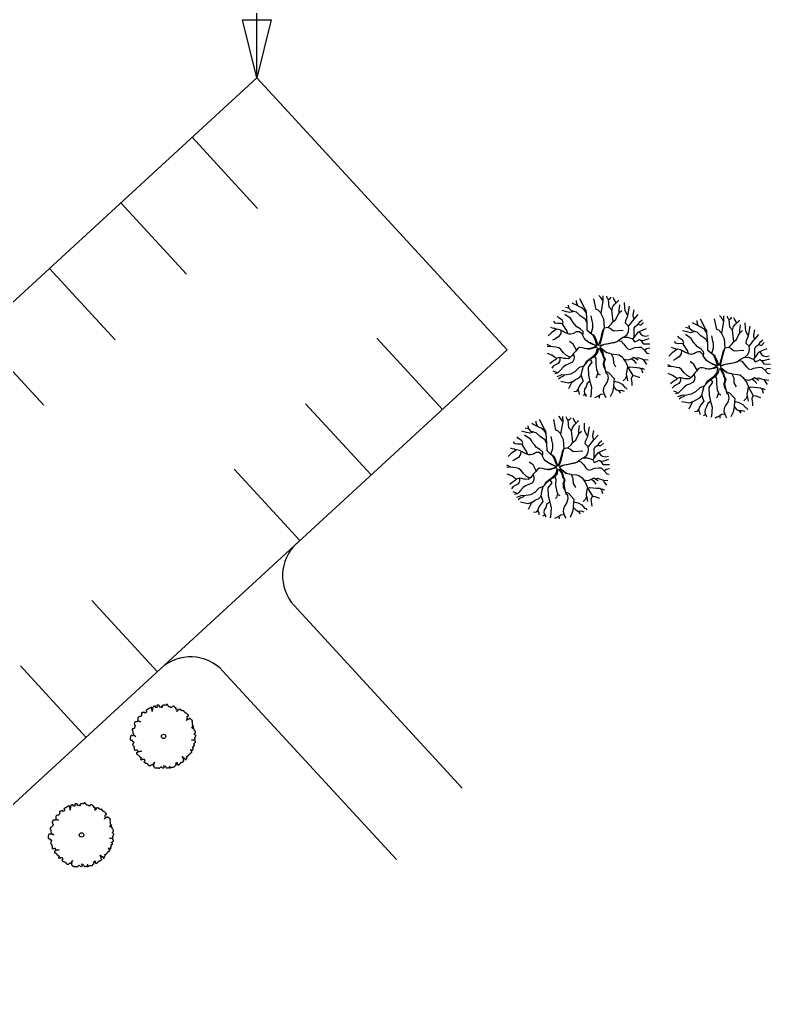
# Model space of a CAD drawing. Extents: x -76 to 67, y -47 to 42.
# Drawn here: x 33.85 to 59.84, y -40.81 to -6.88 of the extents above; entities that cross this region are included whole.
import ezdxf

# ---------------------------------------------------------------- set-up
doc = ezdxf.new("R2010")
doc.units = 0
for name, color, linetype in [('geometry', 7, 'Continuous'), ('Survey Exist Driveway', 7, 'Continuous'), ('Survey Exist Trees', 7, 'Continuous')]:
    doc.layers.add(name, color=color, linetype=linetype)

msp = doc.modelspace()

# ---------------------------------------------------------------- linework, layer by layer
at = {"layer": 'geometry'}
msp.add_line((42.064, -8.892), (42.064, 1.568), dxfattribs=at)
msp.add_lwpolyline([(42.564, -6.892), (42.064, -8.892), (41.564, -6.892)], close=True, dxfattribs=at)
at = {"layer": 'Survey Exist Driveway'}
for p, q in [((39.82, -10.955), (42.09, -13.423)), ((37.353, -13.225), (39.622, -15.693)), ((34.885, -15.495), (37.155, -17.963)), ((32.417, -17.765), (34.687, -20.232)), ((48.487, -20.377), (46.217, -17.91)), ((46.019, -22.647), (43.749, -20.179)), ((43.551, -24.917), (41.282, -22.449)), ((38.616, -29.456), (36.346, -26.989)), ((49.173, -33.492), (43.356, -27.168)), ((36.148, -31.726), (33.879, -29.258)), ((46.892, -35.965), (40.888, -29.437))]:
    msp.add_line(p, q, dxfattribs=at)
msp.add_lwpolyline([(50.73, -18.314), (42.064, -8.892), (17.611, -31.383), (26.278, -40.805)], close=True, dxfattribs=at)
for centre, start, end in [((44.477, -26.136), 132.6078, 222.6078), ((39.766, -30.469), 42.6078, 132.6078)]:
    msp.add_arc(centre, 1.524, start, end, dxfattribs=at)
at = {"layer": 'Survey Exist Trees'}
for p, q in [((38.355, -30.721), (38.24, -30.788)), ((38.834, -31.7), (38.834, -31.7)), ((35.514, -34.131), (35.399, -34.198)), ((35.994, -35.111), (35.994, -35.111))]:
    msp.add_line(p, q, dxfattribs=at)
for points in [[(53.169, -16.79), (53.124, -16.661), (53.124, -16.604)], [(53.502, -17.64), (53.498, -17.384), (53.469, -17.031), (53.462, -16.953), (53.418, -16.887), (53.24, -16.553)], [(53.967, -17.039), (53.874, -16.938), (53.81, -16.913), (53.732, -16.551)], [(54.035, -16.61), (53.972, -16.502), (53.904, -16.431)], [(54.036, -16.443), (54.042, -16.621), (53.972, -17.056), (54.06, -17.236), (54.087, -17.554), (54.227, -17.525), (54.333, -17.427), (54.396, -17.336), (54.353, -16.943), (54.255, -16.838), (54.233, -16.571), (54.186, -16.525), (54.178, -16.455)], [(54.233, -16.571), (54.294, -16.542), (54.334, -16.488)], [(54.353, -16.944), (54.392, -16.81), (54.454, -16.73), (54.58, -16.611), (54.595, -16.578)], [(54.504, -16.683), (54.426, -16.554), (54.401, -16.507)], [(53.045, -16.986), (52.901, -17.025), (52.787, -16.996), (52.627, -16.955)], [(53.498, -17.384), (53.429, -17.253), (53.259, -17.133), (53.129, -17.008), (52.952, -16.962), (52.867, -16.877), (52.742, -16.85)], [(52.867, -16.877), (52.86, -16.814), (52.841, -16.772)], [(53.469, -17.031), (53.396, -16.928), (53.294, -16.854), (53.237, -16.826), (53.129, -16.769), (53.004, -16.706), (52.973, -16.685)], [(54.396, -17.335), (54.493, -17.265), (54.562, -17.111), (54.602, -17.037), (54.698, -16.952)], [(54.602, -17.037), (54.602, -16.941), (54.625, -16.759)], [(54.763, -17.879), (54.884, -17.782), (54.93, -17.678), (54.941, -17.593), (54.93, -17.493), (54.823, -17.393), (54.832, -17.294), (54.911, -17.134), (54.968, -16.802)], [(54.911, -17.134), (54.891, -17.112), (54.852, -17.038), (54.812, -16.958), (54.801, -16.844), (54.795, -16.68)], [(55.12, -17.253), (55.09, -17.146), (55.09, -17.106), (55.121, -16.928)], [(52.83, -17.755), (52.791, -17.645), (52.735, -17.559), (52.644, -17.411), (52.667, -17.36), (52.627, -17.286), (52.514, -17.212), (52.463, -17.146)], [(53.453, -17.983), (53.453, -17.983), (53.394, -17.907), (53.343, -17.821), (53.36, -17.748), (53.354, -17.685), (53.252, -17.588), (53.139, -17.514), (53.076, -17.44), (53.014, -17.372), (52.957, -17.281), (52.918, -17.224), (52.804, -17.15), (52.725, -17.093)], [(53.635, -17.748), (53.696, -17.554), (53.696, -17.401), (53.674, -17.315), (53.64, -17.133)], [(54.93, -17.493), (55.004, -17.408), (55.073, -17.311), (55.124, -17.248), (55.269, -17.089)], [(55.128, -17.891), (55.129, -17.569), (55.156, -17.504), (55.266, -17.431), (55.321, -17.342), (55.398, -17.272)], [(57.345, -17.486), (57.3, -17.357), (57.3, -17.3)], [(57.678, -18.336), (57.674, -18.081), (57.645, -17.727), (57.638, -17.65), (57.594, -17.583), (57.416, -17.25)], [(58.143, -17.735), (58.05, -17.634), (57.986, -17.609), (57.908, -17.247)], [(58.211, -17.307), (58.148, -17.198), (58.08, -17.128)], [(58.212, -17.139), (58.218, -17.317), (58.148, -17.752), (58.236, -17.933), (58.263, -18.25), (58.403, -18.221), (58.509, -18.123), (58.572, -18.033), (58.529, -17.639), (58.431, -17.534), (58.409, -17.267), (58.362, -17.221), (58.354, -17.151)], [(58.409, -17.267), (58.47, -17.238), (58.51, -17.184)], [(58.529, -17.64), (58.568, -17.506), (58.63, -17.426), (58.756, -17.307), (58.771, -17.274)], [(58.68, -17.379), (58.602, -17.25), (58.577, -17.203)], [(53.348, -17.8), (53.297, -17.747), (53.229, -17.691), (53.172, -17.69), (53.121, -17.696), (53.076, -17.719), (53.036, -17.747), (52.928, -17.776), (52.871, -17.77), (52.78, -17.736), (52.706, -17.701), (52.644, -17.667), (52.547, -17.622), (52.445, -17.599), (52.393, -17.633), (52.336, -17.673), (52.262, -17.724), (52.15, -17.832)], [(52.421, -17.615), (52.371, -17.582), (52.297, -17.565), (52.241, -17.539)], [(52.645, -17.412), (52.582, -17.4), (52.474, -17.405), (52.394, -17.388), (52.345, -17.326)], [(53.538, -18.046), (53.597, -18.066), (53.677, -18.104), (53.751, -18.137), (53.816, -18.164), (53.832, -18.163), (53.837, -18.146), (53.813, -18.078), (53.769, -17.959), (53.727, -17.862), (53.701, -17.815), (53.625, -17.748), (53.502, -17.64)], [(53.604, -17.729), (53.676, -17.774), (53.728, -17.806), (53.77, -17.892), (53.807, -17.976), (53.843, -18.08), (53.865, -18.142), (53.875, -18.156), (53.892, -18.152), (53.908, -18.111), (53.933, -18.041), (53.966, -17.951), (53.994, -17.839), (54.019, -17.733), (54.041, -17.656), (54.072, -17.602)], [(54.087, -17.554), (54.041, -17.703), (54.012, -17.828), (53.977, -17.968), (53.933, -18.11), (53.926, -18.132), (53.935, -18.157), (53.955, -18.159), (54.053, -18.126), (54.161, -18.104), (54.288, -18.084), (54.37, -18.066), (54.441, -18.058)], [(54.214, -17.527), (54.308, -17.572), (54.408, -17.659), (54.745, -17.633)], [(54.48, -18.045), (54.531, -18.027), (54.651, -17.931), (54.747, -17.88), (54.89, -17.874), (55.043, -17.925), (55.088, -17.931), (55.14, -17.88), (55.203, -17.789), (55.265, -17.704), (55.334, -17.67), (55.43, -17.624), (55.549, -17.576)], [(55.266, -17.43), (55.317, -17.453), (55.357, -17.465), (55.452, -17.364)], [(57.674, -18.081), (57.605, -17.949), (57.435, -17.829), (57.305, -17.704), (57.128, -17.658), (57.043, -17.573), (56.918, -17.546)], [(57.043, -17.573), (57.036, -17.51), (57.017, -17.468)], [(57.645, -17.727), (57.572, -17.625), (57.47, -17.551), (57.413, -17.522), (57.305, -17.465), (57.18, -17.402), (57.149, -17.381)], [(58.778, -17.734), (58.778, -17.637), (58.801, -17.455)], [(58.939, -18.575), (59.06, -18.478), (59.106, -18.375), (59.117, -18.289), (59.106, -18.189), (58.999, -18.09), (59.008, -17.991), (59.087, -17.83), (59.144, -17.499)], [(59.087, -17.83), (59.067, -17.808), (59.028, -17.734), (58.988, -17.654), (58.977, -17.54), (58.971, -17.376)], [(59.296, -17.95), (59.266, -17.842), (59.266, -17.802), (59.297, -17.625)], [(52.588, -17.641), (52.581, -17.753), (52.507, -17.866), (52.376, -17.946), (52.302, -17.985)], [(55.07, -17.929), (55.134, -18.033), (55.23, -18.005), (55.31, -17.954), (55.367, -17.994), (55.435, -18.102), (55.663, -18.109)], [(55.297, -17.688), (55.356, -17.778), (55.424, -17.823), (55.521, -17.846), (55.623, -17.822)], [(55.354, -17.985), (55.395, -17.988), (55.475, -17.977), (55.643, -17.926)], [(57.006, -18.451), (56.967, -18.341), (56.911, -18.256), (56.82, -18.108), (56.843, -18.056), (56.803, -17.982), (56.69, -17.908), (56.639, -17.842)], [(57.221, -17.682), (57.077, -17.721), (56.963, -17.692), (56.803, -17.652)], [(57.629, -18.679), (57.629, -18.679), (57.57, -18.603), (57.519, -18.518), (57.536, -18.444), (57.53, -18.381), (57.428, -18.284), (57.315, -18.21), (57.252, -18.136), (57.19, -18.068), (57.133, -17.977), (57.094, -17.92), (56.98, -17.846), (56.901, -17.789)], [(57.811, -18.445), (57.872, -18.251), (57.872, -18.097), (57.85, -18.012), (57.816, -17.83)], [(58.572, -18.031), (58.669, -17.961), (58.738, -17.808), (58.778, -17.734), (58.874, -17.648)], [(59.106, -18.189), (59.18, -18.104), (59.249, -18.007), (59.3, -17.945), (59.445, -17.786)], [(59.304, -18.587), (59.305, -18.265), (59.332, -18.201), (59.441, -18.127), (59.497, -18.038), (59.574, -17.968)], [(52.916, -18.579), (52.869, -18.555), (52.778, -18.509), (52.682, -18.418), (52.591, -18.299), (52.517, -18.242), (52.415, -18.225), (52.312, -18.208), (52.11, -18.198)], [(52.251, -18.205), (52.112, -18.133)], [(53.24, -18.238), (53.228, -18.237), (53.165, -18.282), (53.103, -18.356), (53.057, -18.407), (53.023, -18.447), (52.977, -18.51), (52.937, -18.561), (52.897, -18.595), (52.852, -18.623), (52.749, -18.617), (52.698, -18.617), (52.619, -18.595), (52.562, -18.583), (52.511, -18.589), (52.454, -18.606), (52.408, -18.651), (52.357, -18.68), (52.288, -18.725), (52.21, -18.795)], [(53.129, -18.325), (53.015, -18.122), (52.884, -18.021)], [(53.418, -18.819), (53.48, -18.704), (53.553, -18.645), (53.632, -18.588), (53.717, -18.528), (53.796, -18.443), (53.825, -18.389), (53.85, -18.253), (53.842, -18.232), (53.822, -18.227), (53.702, -18.261), (53.578, -18.288), (53.526, -18.293), (53.42, -18.264), (53.329, -18.246), (53.24, -18.238)], [(54.122, -19), (54.076, -18.898), (54.066, -18.805), (54.064, -18.773), (54.083, -18.719), (54.101, -18.632), (54.051, -18.547), (54.026, -18.441), (53.986, -18.37), (53.932, -18.294), (53.912, -18.282), (53.892, -18.286), (53.878, -18.31), (53.855, -18.4), (53.848, -18.427), (53.768, -18.517), (53.725, -18.564), (53.6, -18.643), (53.473, -18.756), (53.368, -18.875)], [(53.405, -18.261), (53.506, -18.271), (53.597, -18.262), (53.697, -18.237), (53.789, -18.199), (53.798, -18.182), (53.786, -18.17), (53.639, -18.104), (53.558, -18.061), (53.453, -17.983)], [(54.48, -18.045), (54.405, -18.071), (54.305, -18.096), (54.195, -18.114), (54.086, -18.13), (54.012, -18.165), (53.943, -18.198), (53.935, -18.209), (53.953, -18.234), (54.012, -18.281), (54.123, -18.369), (54.173, -18.404), (54.27, -18.436)], [(54.331, -18.448), (54.154, -18.413), (54.074, -18.353), (53.943, -18.272), (53.992, -18.347), (54.035, -18.413), (54.049, -18.475), (54.079, -18.567), (54.12, -18.636), (54.08, -18.793), (54.132, -19.048)], [(54.58, -17.988), (54.673, -18.016), (54.77, -18.124), (54.832, -18.21), (54.906, -18.278), (54.985, -18.301), (55.088, -18.255), (55.15, -18.238), (55.298, -18.221), (55.372, -18.227), (55.469, -18.318), (55.565, -18.426), (55.649, -18.446)], [(55.481, -18.332), (55.548, -18.267), (55.665, -18.251)], [(57.524, -18.496), (57.473, -18.444), (57.405, -18.387), (57.348, -18.387), (57.297, -18.392), (57.252, -18.415), (57.212, -18.444), (57.104, -18.472), (57.047, -18.466), (56.956, -18.432), (56.882, -18.398), (56.82, -18.364), (56.723, -18.318), (56.621, -18.295), (56.569, -18.329), (56.512, -18.369), (56.438, -18.42), (56.326, -18.529)], [(56.597, -18.311), (56.547, -18.278), (56.473, -18.261), (56.417, -18.235)], [(56.821, -18.109), (56.758, -18.096), (56.65, -18.102), (56.57, -18.085), (56.521, -18.023)], [(57.78, -18.425), (57.851, -18.47), (57.904, -18.503), (57.946, -18.589), (57.983, -18.672), (58.019, -18.776), (58.041, -18.838), (58.051, -18.853), (58.068, -18.848), (58.084, -18.807), (58.109, -18.738), (58.142, -18.647), (58.17, -18.536), (58.195, -18.43), (58.216, -18.352), (58.248, -18.298)], [(58.263, -18.25), (58.217, -18.399), (58.188, -18.524), (58.153, -18.664), (58.109, -18.807), (58.102, -18.828), (58.111, -18.853), (58.131, -18.856), (58.229, -18.822), (58.337, -18.8), (58.464, -18.781), (58.546, -18.762), (58.617, -18.755)], [(58.39, -18.224), (58.484, -18.268), (58.584, -18.355), (58.921, -18.329)], [(58.656, -18.741), (58.707, -18.724), (58.827, -18.627), (58.923, -18.576), (59.066, -18.57), (59.219, -18.622), (59.264, -18.627), (59.316, -18.576), (59.379, -18.485), (59.441, -18.4), (59.51, -18.366), (59.606, -18.32), (59.725, -18.272)], [(59.442, -18.127), (59.493, -18.15), (59.533, -18.161), (59.628, -18.06)], [(52.442, -18.617), (52.368, -18.566), (52.278, -18.503), (52.125, -18.44)], [(52.549, -18.585), (52.55, -18.657), (52.539, -18.714), (52.493, -18.788), (52.396, -18.839), (52.322, -18.885), (52.27, -18.945)], [(53.017, -18.454), (53.045, -18.561), (53.039, -18.652), (52.994, -18.737), (52.868, -18.805), (52.76, -18.845), (52.675, -18.908), (52.583, -19.004), (52.521, -19.078), (52.475, -19.124), (52.375, -19.143)], [(53.6, -18.643), (53.661, -18.742), (53.528, -18.92), (53.543, -19.187), (53.595, -19.413), (53.646, -19.602), (53.625, -19.919), (53.598, -19.958)], [(53.768, -18.517), (53.801, -18.624), (53.795, -18.789), (53.806, -18.903), (53.823, -19), (53.863, -19.108), (53.823, -19.244), (53.794, -19.29)], [(54.331, -18.448), (54.521, -18.471), (54.606, -18.49), (54.718, -18.574), (54.758, -18.633), (54.832, -18.741), (54.917, -18.935), (55.073, -19.202), (55.017, -19.308), (55.044, -19.469), (55.049, -19.555)], [(54.331, -18.448), (54.395, -18.589), (54.404, -18.764), (54.483, -18.899)], [(54.758, -18.633), (54.922, -18.665), (55.019, -18.631), (55.115, -18.574), (55.269, -18.665)], [(55.038, -18.619), (55.104, -18.676), (55.194, -18.79)], [(55.181, -18.613), (55.252, -18.585), (55.354, -18.62), (55.451, -18.648), (55.606, -18.664)], [(55.438, -18.644), (55.479, -18.716), (55.556, -18.822)], [(56.764, -18.337), (56.757, -18.449), (56.683, -18.563), (56.552, -18.642), (56.478, -18.681)], [(57.714, -18.742), (57.773, -18.762), (57.853, -18.8), (57.927, -18.833), (57.992, -18.86), (58.008, -18.86), (58.013, -18.842), (57.989, -18.774), (57.944, -18.655), (57.903, -18.558), (57.877, -18.511), (57.801, -18.444), (57.678, -18.336)], [(59.246, -18.625), (59.31, -18.73), (59.406, -18.701), (59.486, -18.65), (59.543, -18.69), (59.611, -18.798), (59.839, -18.806)], [(59.473, -18.384), (59.532, -18.474), (59.6, -18.519), (59.697, -18.542), (59.799, -18.518)], [(59.53, -18.681), (59.571, -18.684), (59.651, -18.673), (59.819, -18.622)], [(52.858, -19.657), (52.973, -19.419), (53.092, -19.346), (53.221, -19.28), (53.295, -19.199), (53.322, -19.046), (53.368, -18.875), (53.222, -18.93), (53.076, -19.074), (52.926, -19.158), (52.708, -19.196), (52.626, -19.186), (52.446, -19.248)], [(54.899, -18.894), (54.87, -19.046), (54.852, -19.16), (54.875, -19.262), (54.897, -19.393)], [(54.917, -18.935), (54.978, -18.904), (55.097, -18.915), (55.217, -18.927), (55.325, -18.933), (55.382, -18.989), (55.416, -19.117)], [(55.353, -18.961), (55.399, -18.955), (55.473, -18.99), (55.479, -19.001)], [(57.092, -19.275), (57.045, -19.251), (56.954, -19.206), (56.858, -19.115), (56.767, -18.995), (56.693, -18.938), (56.591, -18.921), (56.488, -18.904), (56.286, -18.894)], [(56.427, -18.901), (56.288, -18.829)], [(57.416, -18.934), (57.404, -18.933), (57.341, -18.978), (57.279, -19.052), (57.233, -19.104), (57.199, -19.143), (57.153, -19.206), (57.113, -19.257), (57.073, -19.291), (57.028, -19.32), (56.925, -19.314), (56.874, -19.314), (56.795, -19.291), (56.738, -19.279), (56.687, -19.285), (56.63, -19.302), (56.584, -19.348), (56.533, -19.376), (56.464, -19.421), (56.386, -19.491)], [(57.305, -19.022), (57.191, -18.818), (57.06, -18.718)], [(57.594, -19.515), (57.656, -19.4), (57.729, -19.342), (57.808, -19.284), (57.893, -19.225), (57.972, -19.139), (58.001, -19.085), (58.026, -18.949), (58.018, -18.928), (57.998, -18.924), (57.878, -18.957), (57.754, -18.984), (57.702, -18.989), (57.596, -18.96), (57.505, -18.942), (57.416, -18.934)], [(58.298, -19.696), (58.252, -19.594), (58.242, -19.501), (58.24, -19.469), (58.259, -19.415), (58.277, -19.328), (58.227, -19.243), (58.202, -19.137), (58.162, -19.067), (58.108, -18.99), (58.088, -18.978), (58.068, -18.983), (58.054, -19.006), (58.031, -19.096), (58.024, -19.124), (57.944, -19.213), (57.901, -19.26), (57.776, -19.34), (57.649, -19.453), (57.544, -19.571)], [(57.581, -18.957), (57.682, -18.968), (57.773, -18.958), (57.873, -18.933), (57.965, -18.895), (57.974, -18.879), (57.962, -18.866), (57.815, -18.8), (57.734, -18.757), (57.629, -18.679)], [(58.656, -18.741), (58.581, -18.767), (58.481, -18.792), (58.371, -18.81), (58.262, -18.826), (58.188, -18.862), (58.119, -18.894), (58.111, -18.905), (58.129, -18.93), (58.188, -18.977), (58.299, -19.065), (58.349, -19.1), (58.446, -19.132)], [(58.507, -19.144), (58.33, -19.109), (58.25, -19.049), (58.119, -18.968), (58.168, -19.043), (58.211, -19.109), (58.225, -19.171), (58.255, -19.263), (58.296, -19.332), (58.256, -19.489), (58.308, -19.744)], [(58.756, -18.684), (58.849, -18.712), (58.946, -18.82), (59.008, -18.906), (59.082, -18.974), (59.161, -18.997), (59.264, -18.952), (59.326, -18.935), (59.474, -18.918), (59.548, -18.923), (59.645, -19.014), (59.741, -19.123), (59.825, -19.143)], [(59.657, -19.029), (59.724, -18.963), (59.841, -18.947)], [(52.455, -19.127), (52.411, -19.089), (52.323, -19.052)], [(52.707, -19.196), (52.657, -19.243), (52.571, -19.272), (52.505, -19.325)], [(53.295, -19.199), (53.339, -19.341), (53.356, -19.392), (53.253, -19.523), (53.196, -19.631), (53.179, -19.699), (53.213, -19.778), (53.219, -19.856)], [(53.856, -19.13), (53.88, -19.142), (53.948, -19.176)], [(54.132, -19.048), (54.147, -19.108), (54.204, -19.159), (54.226, -19.296), (54.186, -19.427), (54.106, -19.552), (54.066, -19.637), (54.055, -19.751), (54.111, -19.904), (54.148, -19.967)], [(54.134, -19.058), (54.25, -19.109), (54.431, -19.307), (54.42, -19.398), (54.407, -19.59), (54.401, -19.654), (54.371, -19.775), (54.298, -19.938)], [(54.864, -19.214), (54.829, -19.302), (54.749, -19.387)], [(55.072, -19.203), (55.159, -19.217), (55.284, -19.257), (55.318, -19.265)], [(56.618, -19.314), (56.544, -19.262), (56.454, -19.2), (56.301, -19.136)], [(56.725, -19.281), (56.726, -19.353), (56.715, -19.41), (56.669, -19.484), (56.572, -19.535), (56.498, -19.581), (56.446, -19.641)], [(57.193, -19.151), (57.221, -19.257), (57.215, -19.348), (57.17, -19.433), (57.044, -19.502), (56.936, -19.541), (56.851, -19.604), (56.759, -19.701), (56.697, -19.774), (56.651, -19.82), (56.551, -19.839)], [(57.944, -19.213), (57.977, -19.32), (57.971, -19.485), (57.982, -19.599), (57.999, -19.696), (58.039, -19.804), (57.999, -19.94), (57.97, -19.986)], [(58.507, -19.144), (58.697, -19.167), (58.782, -19.186), (58.894, -19.27), (58.934, -19.329), (59.008, -19.437), (59.093, -19.632), (59.249, -19.899), (59.193, -20.004), (59.22, -20.165), (59.225, -20.251)], [(58.507, -19.144), (58.571, -19.285), (58.58, -19.46), (58.659, -19.595)], [(58.934, -19.329), (59.098, -19.361), (59.195, -19.327), (59.291, -19.27), (59.445, -19.361)], [(59.214, -19.316), (59.28, -19.373), (59.37, -19.486)], [(59.357, -19.309), (59.428, -19.282), (59.53, -19.316), (59.627, -19.344), (59.782, -19.36)], [(52.973, -19.419), (52.838, -19.465), (52.736, -19.442), (52.582, -19.415)], [(53.595, -19.413), (53.498, -19.472), (53.458, -19.591), (53.401, -19.682), (53.395, -19.767), (53.406, -19.818), (53.446, -19.887), (53.453, -19.932)], [(54.407, -19.585), (54.493, -19.683), (54.572, -19.723), (54.686, -19.717), (54.78, -19.747)], [(54.42, -19.398), (54.577, -19.437), (54.705, -19.509), (54.8, -19.615), (54.846, -19.626), (54.876, -19.678)], [(57.034, -20.354), (57.149, -20.115), (57.268, -20.043), (57.397, -19.977), (57.471, -19.895), (57.498, -19.742), (57.544, -19.571), (57.398, -19.626), (57.252, -19.77), (57.102, -19.855), (56.884, -19.893), (56.802, -19.883), (56.622, -19.945)], [(57.776, -19.34), (57.837, -19.439), (57.704, -19.616), (57.719, -19.884), (57.771, -20.109), (57.822, -20.299), (57.801, -20.615), (57.774, -20.654)], [(59.075, -19.591), (59.046, -19.742), (59.028, -19.856), (59.051, -19.958), (59.073, -20.089)], [(59.093, -19.632), (59.154, -19.6), (59.273, -19.612), (59.393, -19.623), (59.501, -19.629), (59.558, -19.686), (59.592, -19.813)], [(59.529, -19.657), (59.575, -19.652), (59.649, -19.686), (59.655, -19.698)], [(59.614, -19.341), (59.655, -19.413), (59.732, -19.519)], [(53.184, -19.677), (53.122, -19.756), (53.033, -19.767)], [(53.419, -19.84), (53.378, -19.881), (53.344, -19.901)], [(54.091, -19.85), (53.975, -19.859), (53.906, -19.91), (53.815, -19.95), (53.754, -19.981)], [(53.914, -19.904), (53.918, -19.986)], [(54.577, -19.723), (54.647, -19.816)], [(56.631, -19.824), (56.587, -19.786), (56.499, -19.748)], [(56.883, -19.892), (56.833, -19.94), (56.747, -19.968), (56.681, -20.022)], [(57.471, -19.895), (57.515, -20.037), (57.532, -20.088), (57.429, -20.219), (57.372, -20.327), (57.355, -20.395), (57.389, -20.475), (57.395, -20.552)], [(58.032, -19.826), (58.056, -19.838), (58.124, -19.872)], [(58.308, -19.744), (58.323, -19.804), (58.38, -19.855), (58.402, -19.992), (58.362, -20.123), (58.282, -20.248), (58.242, -20.333), (58.231, -20.447), (58.287, -20.601), (58.324, -20.664)], [(58.31, -19.754), (58.426, -19.805), (58.607, -20.004), (58.596, -20.095), (58.583, -20.286), (58.577, -20.35), (58.547, -20.471), (58.474, -20.635)], [(59.04, -19.91), (59.005, -19.998), (58.925, -20.083)], [(59.248, -19.899), (59.335, -19.913), (59.46, -19.953), (59.494, -19.961)], [(57.149, -20.115), (57.014, -20.162), (56.912, -20.139), (56.758, -20.111)], [(57.771, -20.109), (57.674, -20.168), (57.634, -20.287), (57.577, -20.378), (57.571, -20.464), (57.582, -20.515), (57.622, -20.583), (57.629, -20.629)], [(58.583, -20.281), (58.669, -20.379), (58.748, -20.419), (58.862, -20.413), (58.956, -20.443)], [(58.596, -20.095), (58.753, -20.133), (58.881, -20.205), (58.976, -20.311), (59.022, -20.323), (59.052, -20.375)], [(52.643, -20.788), (52.58, -20.68), (52.512, -20.609)], [(52.644, -20.62), (52.65, -20.799), (52.58, -21.233), (52.668, -21.414), (52.695, -21.732), (52.835, -21.702), (52.941, -21.605), (53.004, -21.514), (52.961, -21.121), (52.863, -21.016), (52.841, -20.748), (52.794, -20.703), (52.786, -20.633)], [(52.841, -20.748), (52.902, -20.719), (52.942, -20.666)], [(53.112, -20.861), (53.034, -20.731), (53.009, -20.685)], [(57.36, -20.374), (57.298, -20.452), (57.209, -20.464)], [(57.595, -20.536), (57.554, -20.577), (57.52, -20.597)], [(58.267, -20.546), (58.151, -20.555), (58.082, -20.606), (57.991, -20.646), (57.93, -20.678)], [(58.09, -20.601), (58.094, -20.683)], [(58.753, -20.419), (58.823, -20.512)], [(52.106, -21.562), (52.037, -21.43), (51.867, -21.311), (51.737, -21.185), (51.56, -21.14), (51.475, -21.054), (51.35, -21.028)], [(51.475, -21.054), (51.468, -20.991), (51.449, -20.95)], [(52.077, -21.209), (52.004, -21.106), (51.902, -21.032), (51.845, -21.003), (51.737, -20.946), (51.612, -20.884), (51.581, -20.862)], [(51.777, -20.968), (51.732, -20.838), (51.732, -20.781)], [(52.11, -21.817), (52.106, -21.562), (52.077, -21.209), (52.07, -21.131), (52.026, -21.065), (51.848, -20.731)], [(52.575, -21.216), (52.482, -21.115), (52.418, -21.091), (52.34, -20.728)], [(52.961, -21.122), (53, -20.987), (53.062, -20.908), (53.188, -20.788), (53.203, -20.755)], [(53.21, -21.215), (53.21, -21.118), (53.233, -20.936)], [(53.371, -22.057), (53.492, -21.959), (53.538, -21.856), (53.549, -21.77), (53.538, -21.671), (53.431, -21.571), (53.44, -21.472), (53.519, -21.311), (53.576, -20.98)], [(53.519, -21.311), (53.499, -21.289), (53.46, -21.215), (53.42, -21.136), (53.409, -21.022), (53.403, -20.858)], [(51.438, -21.932), (51.399, -21.822), (51.343, -21.737), (51.252, -21.589), (51.275, -21.538), (51.235, -21.464), (51.122, -21.39), (51.071, -21.324)], [(51.653, -21.164), (51.509, -21.202), (51.395, -21.174), (51.235, -21.133)], [(52.061, -22.161), (52.061, -22.161), (52.002, -22.085), (51.951, -21.999), (51.968, -21.925), (51.962, -21.863), (51.86, -21.766), (51.747, -21.692), (51.684, -21.618), (51.622, -21.549), (51.565, -21.458), (51.526, -21.401), (51.412, -21.327), (51.333, -21.27)], [(52.243, -21.926), (52.304, -21.732), (52.304, -21.578), (52.282, -21.493), (52.248, -21.311)], [(53.004, -21.512), (53.101, -21.443), (53.17, -21.289), (53.21, -21.215), (53.306, -21.13)], [(53.538, -21.67), (53.612, -21.585), (53.681, -21.489), (53.732, -21.426), (53.877, -21.267)], [(53.728, -21.431), (53.698, -21.324), (53.698, -21.284), (53.729, -21.106)], [(51.253, -21.59), (51.19, -21.578), (51.082, -21.583), (51.002, -21.566), (50.953, -21.504)], [(52.822, -21.705), (52.916, -21.749), (53.016, -21.837), (53.353, -21.81)], [(53.736, -22.069), (53.737, -21.747), (53.764, -21.682), (53.874, -21.609), (53.929, -21.52), (54.006, -21.449)], [(53.874, -21.608), (53.925, -21.631), (53.965, -21.642), (54.06, -21.541)], [(51.956, -21.978), (51.905, -21.925), (51.837, -21.868), (51.78, -21.868), (51.729, -21.874), (51.684, -21.897), (51.644, -21.925), (51.536, -21.953), (51.479, -21.948), (51.388, -21.913), (51.314, -21.879), (51.252, -21.845), (51.155, -21.799), (51.053, -21.777), (51.001, -21.811), (50.944, -21.85), (50.87, -21.902), (50.758, -22.01)], [(51.029, -21.792), (50.979, -21.759), (50.905, -21.742), (50.849, -21.717)], [(51.196, -21.819), (51.189, -21.93), (51.115, -22.044), (50.984, -22.124), (50.91, -22.162)], [(52.146, -22.224), (52.205, -22.244), (52.285, -22.282), (52.359, -22.314), (52.424, -22.342), (52.44, -22.341), (52.445, -22.324), (52.421, -22.256), (52.377, -22.136), (52.335, -22.039), (52.309, -21.993), (52.233, -21.926), (52.11, -21.817)], [(52.212, -21.907), (52.284, -21.952), (52.336, -21.984), (52.378, -22.07), (52.415, -22.153), (52.451, -22.257), (52.473, -22.32), (52.483, -22.334), (52.5, -22.329), (52.516, -22.288), (52.541, -22.219), (52.574, -22.128), (52.602, -22.017), (52.627, -21.911), (52.649, -21.833), (52.68, -21.78)], [(52.695, -21.732), (52.649, -21.881), (52.62, -22.005), (52.585, -22.145), (52.541, -22.288), (52.534, -22.31), (52.543, -22.335), (52.563, -22.337), (52.661, -22.303), (52.769, -22.281), (52.896, -22.262), (52.978, -22.244), (53.049, -22.236)], [(53.088, -22.223), (53.139, -22.205), (53.259, -22.108), (53.355, -22.057), (53.498, -22.052), (53.651, -22.103), (53.696, -22.109), (53.748, -22.058), (53.811, -21.967), (53.873, -21.881), (53.942, -21.847), (54.038, -21.802), (54.157, -21.754)], [(53.905, -21.865), (53.964, -21.955), (54.032, -22.001), (54.129, -22.024), (54.231, -22)], [(51.524, -22.757), (51.477, -22.733), (51.386, -22.687), (51.29, -22.596), (51.199, -22.476), (51.125, -22.419), (51.023, -22.402), (50.92, -22.385), (50.718, -22.375)], [(50.859, -22.382), (50.72, -22.31)], [(51.737, -22.503), (51.623, -22.299), (51.492, -22.199)], [(52.013, -22.439), (52.114, -22.449), (52.205, -22.44), (52.305, -22.415), (52.397, -22.376), (52.406, -22.36), (52.394, -22.348), (52.247, -22.282), (52.166, -22.239), (52.061, -22.161)], [(53.088, -22.223), (53.013, -22.248), (52.913, -22.273), (52.803, -22.291), (52.694, -22.308), (52.62, -22.343), (52.551, -22.376), (52.543, -22.387), (52.561, -22.411), (52.62, -22.458), (52.731, -22.547), (52.781, -22.582), (52.878, -22.613)], [(53.188, -22.165), (53.281, -22.194), (53.378, -22.302), (53.44, -22.387), (53.514, -22.456), (53.593, -22.478), (53.696, -22.433), (53.758, -22.416), (53.906, -22.399), (53.98, -22.405), (54.077, -22.496), (54.173, -22.604), (54.257, -22.624)], [(53.678, -22.106), (53.742, -22.211), (53.838, -22.183), (53.918, -22.132), (53.975, -22.171), (54.043, -22.28), (54.271, -22.287)], [(53.962, -22.162), (54.003, -22.166), (54.083, -22.155), (54.251, -22.104)], [(51.05, -22.795), (50.976, -22.744), (50.886, -22.681), (50.733, -22.618)], [(51.848, -22.415), (51.836, -22.414), (51.773, -22.46), (51.711, -22.534), (51.665, -22.585), (51.631, -22.625), (51.585, -22.687), (51.545, -22.738), (51.505, -22.773), (51.46, -22.801), (51.357, -22.795), (51.306, -22.795), (51.227, -22.772), (51.17, -22.761), (51.119, -22.767), (51.062, -22.784), (51.016, -22.829), (50.965, -22.857), (50.896, -22.903), (50.818, -22.972)], [(51.625, -22.632), (51.653, -22.739), (51.647, -22.83), (51.602, -22.915), (51.476, -22.983), (51.368, -23.023), (51.283, -23.085), (51.191, -23.182), (51.129, -23.256), (51.083, -23.301), (50.983, -23.32)], [(52.026, -22.996), (52.088, -22.881), (52.161, -22.823), (52.24, -22.765), (52.325, -22.706), (52.404, -22.621), (52.433, -22.566), (52.458, -22.43), (52.45, -22.409), (52.43, -22.405), (52.31, -22.439), (52.186, -22.466), (52.134, -22.471), (52.028, -22.442), (51.937, -22.424), (51.848, -22.415)], [(52.73, -23.178), (52.684, -23.075), (52.674, -22.983), (52.672, -22.95), (52.691, -22.897), (52.709, -22.81), (52.659, -22.724), (52.634, -22.618), (52.594, -22.548), (52.54, -22.472), (52.52, -22.46), (52.5, -22.464), (52.486, -22.487), (52.463, -22.578), (52.456, -22.605), (52.376, -22.695), (52.333, -22.741), (52.208, -22.821), (52.081, -22.934), (51.976, -23.052)], [(52.376, -22.695), (52.409, -22.802), (52.403, -22.967), (52.415, -23.08), (52.431, -23.177), (52.471, -23.285), (52.431, -23.422), (52.402, -23.467)], [(52.939, -22.626), (52.762, -22.591), (52.682, -22.53), (52.551, -22.45), (52.6, -22.525), (52.643, -22.591), (52.657, -22.653), (52.687, -22.744), (52.728, -22.813), (52.688, -22.971), (52.74, -23.225)], [(52.939, -22.626), (53.129, -22.648), (53.214, -22.667), (53.326, -22.752), (53.366, -22.811), (53.44, -22.919), (53.525, -23.113), (53.681, -23.38), (53.625, -23.485), (53.652, -23.646), (53.657, -23.732)], [(52.939, -22.626), (53.003, -22.767), (53.012, -22.941), (53.091, -23.077)], [(54.089, -22.51), (54.156, -22.445), (54.273, -22.429)], [(51.157, -22.762), (51.158, -22.835), (51.147, -22.892), (51.101, -22.966), (51.004, -23.017), (50.93, -23.062), (50.878, -23.122)], [(51.466, -23.835), (51.581, -23.596), (51.7, -23.524), (51.829, -23.458), (51.903, -23.377), (51.93, -23.223), (51.976, -23.052), (51.83, -23.107), (51.684, -23.252), (51.534, -23.336), (51.316, -23.374), (51.234, -23.364), (51.054, -23.426)], [(52.208, -22.821), (52.269, -22.92), (52.136, -23.097), (52.151, -23.365), (52.203, -23.591), (52.254, -23.78), (52.233, -24.097), (52.206, -24.135)], [(53.366, -22.811), (53.53, -22.842), (53.627, -22.808), (53.723, -22.752), (53.877, -22.843)], [(53.646, -22.797), (53.712, -22.854), (53.802, -22.968)], [(53.789, -22.791), (53.86, -22.763), (53.962, -22.797), (54.059, -22.826), (54.214, -22.842)], [(54.046, -22.822), (54.087, -22.894), (54.164, -23)], [(51.063, -23.305), (51.019, -23.267), (50.931, -23.23)], [(51.315, -23.374), (51.265, -23.421), (51.179, -23.449), (51.113, -23.503)], [(51.903, -23.377), (51.947, -23.518), (51.964, -23.569), (51.861, -23.7), (51.804, -23.808), (51.787, -23.876), (51.821, -23.956), (51.827, -24.033)], [(52.464, -23.307), (52.488, -23.32), (52.556, -23.354)], [(52.74, -23.225), (52.755, -23.286), (52.812, -23.337), (52.834, -23.473), (52.794, -23.604), (52.714, -23.729), (52.674, -23.815), (52.663, -23.928), (52.719, -24.082), (52.756, -24.145)], [(52.742, -23.235), (52.858, -23.286), (53.039, -23.485), (53.028, -23.576), (53.015, -23.767), (53.009, -23.831), (52.979, -23.952), (52.906, -24.116)], [(53.472, -23.392), (53.437, -23.48), (53.357, -23.565)], [(53.507, -23.072), (53.478, -23.224), (53.46, -23.337), (53.483, -23.44), (53.505, -23.571)], [(53.525, -23.113), (53.586, -23.081), (53.705, -23.093), (53.825, -23.104), (53.933, -23.11), (53.99, -23.167), (54.024, -23.294)], [(53.68, -23.381), (53.767, -23.395), (53.892, -23.434), (53.926, -23.442)], [(53.961, -23.139), (54.007, -23.133), (54.081, -23.167), (54.087, -23.179)], [(51.581, -23.596), (51.446, -23.643), (51.344, -23.62), (51.19, -23.592)], [(52.203, -23.591), (52.106, -23.649), (52.066, -23.769), (52.009, -23.86), (52.003, -23.945), (52.014, -23.996), (52.054, -24.064), (52.061, -24.11)], [(53.028, -23.576), (53.185, -23.614), (53.313, -23.687), (53.408, -23.792), (53.454, -23.804), (53.484, -23.856)], [(51.792, -23.855), (51.73, -23.933), (51.641, -23.945)], [(52.027, -24.018), (51.986, -24.059), (51.952, -24.079)], [(52.699, -24.028), (52.583, -24.036), (52.514, -24.088), (52.423, -24.127), (52.362, -24.159)], [(52.522, -24.082), (52.526, -24.164)], [(53.015, -23.762), (53.101, -23.86), (53.18, -23.9), (53.294, -23.895), (53.388, -23.924)], [(53.185, -23.9), (53.255, -23.994)], [(38.24, -30.788), (38.227, -30.788), (38.233, -30.801), (38.233, -30.815), (38.24, -30.828), (38.24, -30.842), (38.247, -30.855), (38.233, -30.862), (38.227, -30.876), (38.207, -30.882), (38.186, -30.889), (38.173, -30.882), (38.173, -30.869), (38.159, -30.855), (38.146, -30.862), (38.132, -30.869), (38.119, -30.876), (38.106, -30.876), (38.092, -30.876), (38.079, -30.889), (38.058, -30.896), (38.079, -30.909), (38.079, -30.923), (38.072, -30.936), (38.072, -30.95), (38.072, -30.963), (38.072, -30.977), (38.065, -30.99), (38.052, -31.004), (38.038, -31.01), (38.025, -31.01), (38.011, -31.01), (37.998, -31.017), (37.984, -31.024), (37.971, -31.031), (37.957, -31.037), (37.944, -31.058), (37.944, -31.071), (37.944, -31.085), (37.944, -31.098), (37.944, -31.118), (37.944, -31.132), (37.951, -31.152), (38.039, -31.191), (37.944, -31.172), (37.93, -31.179), (37.917, -31.186), (37.903, -31.192)], [(39.365, -30.768), (39.351, -30.774), (39.293, -30.84), (39.318, -30.768), (39.298, -30.761), (39.284, -30.761), (39.271, -30.754), (39.257, -30.754), (39.257, -30.741), (39.257, -30.727), (39.257, -30.714), (39.271, -30.714), (39.257, -30.707), (39.23, -30.694), (39.21, -30.68), (39.21, -30.667), (39.197, -30.66), (39.183, -30.653), (39.17, -30.653), (39.149, -30.653), (39.149, -30.667), (39.136, -30.68), (39.122, -30.687), (39.109, -30.7), (39.096, -30.707), (39.075, -30.687), (39.062, -30.673), (39.048, -30.673), (39.028, -30.673), (39.015, -30.673), (39.008, -30.66), (38.995, -30.653), (38.988, -30.64), (38.988, -30.626), (38.981, -30.613), (38.968, -30.599), (38.954, -30.592), (38.941, -30.592), (38.927, -30.599), (38.92, -30.613), (38.907, -30.626), (38.894, -30.619), (38.88, -30.619), (38.86, -30.613), (38.846, -30.613), (38.833, -30.613), (38.819, -30.626), (38.806, -30.626), (38.792, -30.633), (38.786, -30.646), (38.772, -30.653), (38.779, -30.667), (38.792, -30.68), (38.786, -30.694), (38.772, -30.694), (38.759, -30.694), (38.745, -30.687), (38.732, -30.687), (38.718, -30.687), (38.705, -30.687), (38.691, -30.68), (38.691, -30.667), (38.691, -30.653), (38.691, -30.64), (38.678, -30.633), (38.665, -30.619), (38.651, -30.619), (38.638, -30.619), (38.624, -30.619), (38.611, -30.619), (38.604, -30.633), (38.604, -30.646), (38.611, -30.66), (38.611, -30.673), (38.611, -30.687), (38.604, -30.7), (38.59, -30.7), (38.577, -30.7), (38.563, -30.7), (38.55, -30.694), (38.55, -30.68), (38.55, -30.667), (38.55, -30.653), (38.537, -30.653), (38.523, -30.653), (38.51, -30.66), (38.496, -30.667), (38.483, -30.667), (38.469, -30.667), (38.469, -30.68), (38.462, -30.694), (38.462, -30.707), (38.456, -30.721), (38.438, -30.84), (38.429, -30.714), (38.422, -30.7), (38.409, -30.694), (38.395, -30.694), (38.382, -30.7), (38.368, -30.707), (38.355, -30.721)], [(39.924, -31.644), (39.91, -31.631), (39.904, -31.617), (39.91, -31.604), (39.917, -31.59), (39.931, -31.59), (39.931, -31.577), (39.937, -31.563), (39.937, -31.55), (39.937, -31.536), (39.931, -31.523), (39.931, -31.509), (39.917, -31.503), (39.904, -31.496), (39.897, -31.482), (39.89, -31.462), (39.89, -31.449), (39.886, -31.433), (39.882, -31.425), (39.872, -31.421), (39.862, -31.42), (39.851, -31.422), (39.845, -31.429), (39.831, -31.418), (39.817, -31.403), (39.821, -31.378), (39.836, -31.372), (39.845, -31.375), (39.844, -31.38), (39.862, -31.389), (39.862, -31.385), (39.876, -31.381), (39.875, -31.373), (39.867, -31.362), (39.853, -31.345), (39.844, -31.341), (39.84, -31.336), (39.836, -31.334), (39.836, -31.321), (39.843, -31.307), (39.843, -31.294), (39.836, -31.28), (39.836, -31.267), (39.836, -31.246), (39.83, -31.226), (39.83, -31.213), (39.823, -31.199), (39.823, -31.186), (39.83, -31.172), (39.836, -31.159), (39.83, -31.145), (39.816, -31.139), (39.796, -31.125), (39.789, -31.112), (39.776, -31.098), (39.762, -31.091), (39.749, -31.085), (39.735, -31.085), (39.722, -31.085), (39.722, -31.098), (39.702, -31.098), (39.688, -31.098), (39.627, -31.153), (39.668, -31.071), (39.655, -31.064), (39.655, -31.051), (39.655, -31.037), (39.655, -31.024), (39.655, -31.01), (39.668, -31.004), (39.681, -30.997), (39.695, -30.99), (39.695, -30.977), (39.695, -30.963), (39.681, -30.956), (39.668, -30.943), (39.655, -30.923), (39.655, -30.909), (39.641, -30.909), (39.621, -30.903), (39.614, -30.889), (39.601, -30.889), (39.587, -30.882), (39.574, -30.876), (39.567, -30.862), (39.554, -30.849), (39.547, -30.835), (39.547, -30.822), (39.533, -30.822), (39.52, -30.815), (39.506, -30.815), (39.493, -30.815), (39.479, -30.808), (39.466, -30.808), (39.452, -30.801), (39.439, -30.801), (39.432, -30.788), (39.432, -30.774), (39.392, -30.761), (39.378, -30.768), (39.365, -30.768)], [(37.903, -31.192), (37.89, -31.192), (37.877, -31.186), (37.863, -31.192), (37.85, -31.192), (37.836, -31.206), (37.836, -31.219), (37.829, -31.233), (37.823, -31.246), (37.816, -31.26), (37.816, -31.273), (37.823, -31.273), (37.823, -31.287), (37.829, -31.3), (37.836, -31.314), (37.85, -31.321), (37.85, -31.334), (37.85, -31.348), (37.843, -31.361), (37.836, -31.375), (37.829, -31.388), (37.829, -31.401), (37.823, -31.415), (37.809, -31.422), (37.796, -31.435), (37.776, -31.442), (37.766, -31.444), (37.767, -31.44), (37.763, -31.438), (37.752, -31.453), (37.753, -31.454), (37.767, -31.456), (37.76, -31.459), (37.755, -31.462), (37.738, -31.487), (37.762, -31.496), (37.762, -31.509), (37.769, -31.523), (37.769, -31.536), (37.769, -31.55), (37.769, -31.563), (37.769, -31.577), (37.769, -31.59), (37.776, -31.604), (37.789, -31.604), (37.796, -31.617), (37.789, -31.631), (37.789, -31.644), (37.872, -31.697), (37.782, -31.671), (37.769, -31.671), (37.755, -31.678), (37.742, -31.671), (37.728, -31.664), (37.715, -31.671), (37.701, -31.678), (37.695, -31.691), (37.688, -31.705), (37.688, -31.725), (37.681, -31.745), (37.681, -31.759), (37.674, -31.772), (37.674, -31.786), (37.674, -31.799), (37.681, -31.813), (37.695, -31.819), (37.715, -31.833), (37.728, -31.833), (37.742, -31.833), (37.755, -31.84), (37.746, -31.844), (37.744, -31.851), (37.742, -31.86), (37.755, -31.867), (37.769, -31.873), (37.782, -31.873), (37.796, -31.88), (37.802, -31.894), (37.796, -31.907), (37.789, -31.921), (37.782, -31.934), (37.782, -31.936), (37.782, -31.94), (37.791, -31.948), (37.782, -31.952), (37.782, -31.954), (37.769, -31.961), (37.762, -31.975), (37.769, -31.988), (37.769, -32.002), (37.782, -32.015), (37.789, -32.029), (37.802, -32.035), (37.809, -32.049), (37.809, -32.062), (37.809, -32.076), (37.816, -32.089), (37.816, -32.103), (37.816, -32.116), (37.816, -32.13), (37.816, -32.143)], [(39.52, -32.5), (39.52, -32.487), (39.476, -32.398), (39.533, -32.467), (39.533, -32.453), (39.533, -32.44), (39.547, -32.447), (39.56, -32.447), (39.574, -32.46), (39.567, -32.473), (39.574, -32.487), (39.587, -32.5), (39.601, -32.507), (39.614, -32.5), (39.621, -32.487), (39.628, -32.473), (39.634, -32.46), (39.634, -32.447), (39.641, -32.433), (39.648, -32.42), (39.648, -32.406), (39.641, -32.393), (39.641, -32.379), (39.655, -32.379), (39.668, -32.372), (39.681, -32.372), (39.702, -32.359), (39.708, -32.345), (39.708, -32.332), (39.722, -32.325), (39.742, -32.312), (39.749, -32.298), (39.762, -32.291), (39.762, -32.278), (39.769, -32.264), (39.782, -32.264), (39.796, -32.258), (39.809, -32.251), (39.809, -32.238), (39.809, -32.224), (39.809, -32.211), (39.803, -32.197), (39.789, -32.197), (39.776, -32.204), (39.776, -32.19), (39.782, -32.177), (39.782, -32.163), (39.789, -32.15), (39.789, -32.163), (39.803, -32.163), (39.816, -32.163), (39.83, -32.17), (39.843, -32.17), (39.85, -32.157), (39.863, -32.15), (39.863, -32.136), (39.863, -32.123), (39.857, -32.109), (39.843, -32.103), (39.85, -32.089), (39.857, -32.076), (39.87, -32.069), (39.87, -32.055), (39.857, -32.049), (39.863, -32.035), (39.877, -32.029), (39.89, -32.029), (39.904, -32.015), (39.904, -32.002), (39.897, -31.988), (39.884, -31.981), (39.87, -31.968), (39.877, -31.954), (39.89, -31.948), (39.904, -31.941), (39.91, -31.927), (39.937, -31.894), (39.931, -31.914), (39.944, -31.921), (39.944, -31.907), (39.944, -31.894), (39.937, -31.88), (39.931, -31.867), (39.924, -31.853), (39.917, -31.84), (39.799, -31.816), (39.91, -31.813), (39.924, -31.806), (39.931, -31.793), (39.917, -31.779), (39.917, -31.766), (39.917, -31.752), (39.917, -31.739), (39.931, -31.739), (39.931, -31.725), (39.937, -31.712), (39.937, -31.698), (39.951, -31.685), (39.958, -31.671), (39.944, -31.664), (39.924, -31.644)], [(37.816, -32.143), (37.816, -32.157), (37.823, -32.17), (37.836, -32.177), (37.85, -32.177), (37.863, -32.177), (37.877, -32.17), (37.89, -32.163), (37.903, -32.163), (37.917, -32.163), (37.924, -32.177), (37.924, -32.19), (37.944, -32.204), (37.957, -32.217), (38.066, -32.215), (37.944, -32.244), (37.93, -32.258), (37.917, -32.258), (37.903, -32.258), (37.897, -32.271), (37.897, -32.285), (37.897, -32.305), (37.903, -32.318), (37.917, -32.318), (37.93, -32.325), (37.944, -32.332), (37.964, -32.352), (37.978, -32.366), (37.984, -32.379), (37.984, -32.393), (37.998, -32.393), (38.011, -32.399), (38.018, -32.413), (38.031, -32.42), (38.052, -32.426), (38.058, -32.44), (38.065, -32.453), (38.052, -32.46), (38.045, -32.473), (38.031, -32.473), (38.038, -32.487), (38.052, -32.5), (38.072, -32.507), (38.085, -32.514), (38.079, -32.5), (38.092, -32.494), (38.106, -32.487), (38.119, -32.487), (38.132, -32.487), (38.146, -32.487), (38.166, -32.487), (38.173, -32.5), (38.173, -32.514), (38.173, -32.527), (38.18, -32.541), (38.18, -32.561), (38.166, -32.568), (38.153, -32.575), (38.166, -32.588), (38.173, -32.602), (38.186, -32.608), (38.2, -32.608), (38.213, -32.622), (38.227, -32.629), (38.24, -32.629), (38.254, -32.629), (38.267, -32.642), (38.287, -32.656), (38.294, -32.669), (38.294, -32.682), (38.308, -32.689), (38.314, -32.703), (38.328, -32.703), (38.341, -32.709), (38.355, -32.709), (38.375, -32.709), (38.395, -32.709), (38.395, -32.696), (38.402, -32.682), (38.415, -32.682), (38.436, -32.682), (38.449, -32.676), (38.462, -32.669), (38.476, -32.669), (38.518, -32.586), (38.489, -32.682), (38.489, -32.696), (38.489, -32.709), (38.489, -32.723), (38.489, -32.736), (38.496, -32.75), (38.51, -32.757), (38.523, -32.77), (38.53, -32.784), (38.543, -32.784), (38.557, -32.784), (38.57, -32.79), (38.584, -32.79), (38.597, -32.79), (38.611, -32.79), (38.624, -32.79)], [(38.624, -32.79), (38.638, -32.79), (38.651, -32.79), (38.665, -32.79), (38.665, -32.804), (38.678, -32.804), (38.691, -32.797), (38.705, -32.784), (38.725, -32.77), (38.739, -32.763), (38.752, -32.75), (38.766, -32.757), (38.779, -32.77), (38.792, -32.784), (38.806, -32.79), (38.826, -32.79), (38.84, -32.784), (38.853, -32.777), (38.853, -32.777), (38.853, -32.757), (38.853, -32.736), (38.846, -32.723), (38.84, -32.703), (38.84, -32.716), (38.853, -32.716), (38.867, -32.716), (38.88, -32.723), (38.9, -32.743), (38.914, -32.757), (38.914, -32.77), (38.92, -32.784), (38.934, -32.79), (38.947, -32.79), (38.961, -32.797), (38.974, -32.79), (38.995, -32.784), (39.008, -32.784), (39.021, -32.777), (39.028, -32.763), (39.042, -32.75), (39.048, -32.736), (39.035, -32.736), (39.048, -32.736), (39.062, -32.736), (39.055, -32.75), (39.048, -32.763), (39.042, -32.777), (39.035, -32.79), (39.048, -32.79), (39.062, -32.784), (39.075, -32.784), (39.089, -32.784), (39.109, -32.77), (39.129, -32.763), (39.143, -32.763), (39.156, -32.763), (39.17, -32.763), (39.19, -32.757), (39.203, -32.757), (39.217, -32.757), (39.217, -32.743), (39.224, -32.73), (39.23, -32.716), (39.244, -32.709), (39.257, -32.696), (39.257, -32.682), (39.264, -32.669), (39.277, -32.669), (39.277, -32.656), (39.264, -32.642), (39.264, -32.629), (39.271, -32.615), (39.284, -32.615), (39.291, -32.602), (39.304, -32.608), (39.304, -32.622), (39.304, -32.635), (39.311, -32.649), (39.318, -32.662), (39.331, -32.682), (39.331, -32.696), (39.345, -32.682), (39.358, -32.682), (39.372, -32.676), (39.378, -32.662), (39.392, -32.656), (39.405, -32.642), (39.412, -32.629), (39.419, -32.615), (39.432, -32.602), (39.452, -32.602), (39.466, -32.595), (39.479, -32.595), (39.493, -32.588), (39.506, -32.575), (39.52, -32.568), (39.533, -32.568), (39.533, -32.554), (39.527, -32.541), (39.52, -32.521), (39.52, -32.5)], [(35.399, -34.198), (35.386, -34.198), (35.393, -34.212), (35.393, -34.225), (35.399, -34.239), (35.399, -34.252), (35.406, -34.266), (35.393, -34.272), (35.386, -34.286), (35.366, -34.293), (35.346, -34.299), (35.332, -34.293), (35.332, -34.279), (35.319, -34.266), (35.305, -34.272), (35.292, -34.279), (35.278, -34.286), (35.265, -34.286), (35.251, -34.286), (35.238, -34.299), (35.218, -34.306), (35.238, -34.32), (35.238, -34.333), (35.231, -34.347), (35.231, -34.36), (35.231, -34.374), (35.231, -34.387), (35.224, -34.401), (35.211, -34.414), (35.197, -34.421), (35.184, -34.421), (35.17, -34.421), (35.157, -34.428), (35.143, -34.434), (35.13, -34.441), (35.117, -34.448), (35.103, -34.468), (35.103, -34.481), (35.103, -34.495), (35.103, -34.508), (35.103, -34.529), (35.103, -34.542), (35.11, -34.562), (35.198, -34.601), (35.103, -34.583), (35.09, -34.589), (35.076, -34.596), (35.063, -34.603)], [(36.524, -34.178), (36.511, -34.185), (36.453, -34.251), (36.477, -34.178), (36.457, -34.171), (36.443, -34.171), (36.43, -34.165), (36.416, -34.165), (36.416, -34.151), (36.416, -34.138), (36.416, -34.124), (36.43, -34.124), (36.416, -34.117), (36.389, -34.104), (36.369, -34.09), (36.369, -34.077), (36.356, -34.07), (36.342, -34.063), (36.329, -34.063), (36.309, -34.063), (36.309, -34.077), (36.295, -34.09), (36.282, -34.097), (36.268, -34.111), (36.255, -34.117), (36.235, -34.097), (36.221, -34.084), (36.208, -34.084), (36.187, -34.084), (36.174, -34.084), (36.167, -34.07), (36.154, -34.063), (36.147, -34.05), (36.147, -34.036), (36.14, -34.023), (36.127, -34.01), (36.113, -34.003), (36.1, -34.003), (36.086, -34.01), (36.08, -34.023), (36.066, -34.036), (36.053, -34.03), (36.039, -34.03), (36.019, -34.023), (36.006, -34.023), (35.992, -34.023), (35.979, -34.036), (35.965, -34.036), (35.952, -34.043), (35.945, -34.057), (35.931, -34.063), (35.938, -34.077), (35.952, -34.09), (35.945, -34.104), (35.931, -34.104), (35.918, -34.104), (35.905, -34.097), (35.891, -34.097), (35.878, -34.097), (35.864, -34.097), (35.851, -34.09), (35.851, -34.077), (35.851, -34.063), (35.851, -34.05), (35.837, -34.043), (35.824, -34.03), (35.81, -34.03), (35.797, -34.03), (35.783, -34.03), (35.77, -34.03), (35.763, -34.043), (35.763, -34.057), (35.77, -34.07), (35.77, -34.084), (35.77, -34.097), (35.763, -34.111), (35.75, -34.111), (35.736, -34.111), (35.723, -34.111), (35.709, -34.104), (35.709, -34.09), (35.709, -34.077), (35.709, -34.063), (35.696, -34.063), (35.682, -34.063), (35.669, -34.07), (35.655, -34.077), (35.642, -34.077), (35.628, -34.077), (35.628, -34.09), (35.622, -34.104), (35.622, -34.117), (35.615, -34.131), (35.597, -34.251), (35.588, -34.124), (35.581, -34.111), (35.568, -34.104), (35.554, -34.104), (35.541, -34.111), (35.527, -34.117), (35.514, -34.131)], [(37.083, -35.055), (37.07, -35.041), (37.063, -35.028), (37.07, -35.014), (37.076, -35.001), (37.09, -35.001), (37.09, -34.987), (37.097, -34.974), (37.097, -34.96), (37.097, -34.947), (37.09, -34.933), (37.09, -34.92), (37.076, -34.913), (37.063, -34.906), (37.056, -34.893), (37.049, -34.872), (37.049, -34.859), (37.045, -34.843), (37.041, -34.835), (37.031, -34.831), (37.021, -34.83), (37.01, -34.832), (37.005, -34.839), (36.99, -34.828), (36.976, -34.813), (36.98, -34.789), (36.996, -34.782), (37.005, -34.786), (37.003, -34.79), (37.021, -34.799), (37.021, -34.795), (37.035, -34.791), (37.034, -34.783), (37.027, -34.773), (37.012, -34.755), (37.004, -34.751), (37, -34.747), (36.996, -34.744), (36.996, -34.731), (37.002, -34.717), (37.002, -34.704), (36.996, -34.69), (36.996, -34.677), (36.996, -34.657), (36.989, -34.637), (36.989, -34.623), (36.982, -34.61), (36.982, -34.596), (36.989, -34.583), (36.996, -34.569), (36.989, -34.556), (36.975, -34.549), (36.955, -34.535), (36.948, -34.522), (36.935, -34.508), (36.921, -34.502), (36.908, -34.495), (36.895, -34.495), (36.881, -34.495), (36.881, -34.508), (36.861, -34.508), (36.847, -34.508), (36.786, -34.563), (36.827, -34.481), (36.814, -34.475), (36.814, -34.461), (36.814, -34.448), (36.814, -34.434), (36.814, -34.421), (36.827, -34.414), (36.841, -34.407), (36.854, -34.401), (36.854, -34.387), (36.854, -34.374), (36.841, -34.367), (36.827, -34.353), (36.814, -34.333), (36.814, -34.32), (36.8, -34.32), (36.78, -34.313), (36.773, -34.299), (36.76, -34.299), (36.746, -34.293), (36.733, -34.286), (36.726, -34.272), (36.713, -34.259), (36.706, -34.245), (36.706, -34.232), (36.693, -34.232), (36.679, -34.225), (36.666, -34.225), (36.652, -34.225), (36.639, -34.219), (36.625, -34.219), (36.612, -34.212), (36.598, -34.212), (36.591, -34.198), (36.591, -34.185), (36.551, -34.171), (36.538, -34.178), (36.524, -34.178)], [(35.063, -34.603), (35.049, -34.603), (35.036, -34.596), (35.022, -34.603), (35.009, -34.603), (34.995, -34.616), (34.995, -34.63), (34.989, -34.643), (34.982, -34.657), (34.975, -34.67), (34.975, -34.684), (34.982, -34.684), (34.982, -34.697), (34.989, -34.711), (34.995, -34.724), (35.009, -34.731), (35.009, -34.744), (35.009, -34.758), (35.002, -34.771), (34.995, -34.785), (34.989, -34.798), (34.989, -34.812), (34.982, -34.825), (34.968, -34.832), (34.955, -34.846), (34.935, -34.852), (34.925, -34.854), (34.926, -34.85), (34.922, -34.848), (34.911, -34.863), (34.913, -34.864), (34.926, -34.867), (34.919, -34.87), (34.915, -34.872), (34.897, -34.897), (34.921, -34.906), (34.921, -34.92), (34.928, -34.933), (34.928, -34.947), (34.928, -34.96), (34.928, -34.974), (34.928, -34.987), (34.928, -35.001), (34.935, -35.014), (34.948, -35.014), (34.955, -35.028), (34.948, -35.041), (34.948, -35.055), (35.032, -35.108), (34.941, -35.082), (34.928, -35.082), (34.915, -35.088), (34.901, -35.082), (34.888, -35.075), (34.874, -35.082), (34.861, -35.088), (34.854, -35.102), (34.847, -35.115), (34.847, -35.135), (34.84, -35.156), (34.84, -35.169), (34.834, -35.183), (34.834, -35.196), (34.834, -35.21), (34.84, -35.223), (34.854, -35.23), (34.874, -35.243), (34.888, -35.243), (34.901, -35.243), (34.915, -35.25), (34.906, -35.254), (34.903, -35.261), (34.901, -35.27), (34.915, -35.277), (34.928, -35.284), (34.941, -35.284), (34.955, -35.291), (34.962, -35.304), (34.955, -35.317), (34.948, -35.331), (34.941, -35.344), (34.941, -35.346), (34.941, -35.35), (34.95, -35.358), (34.941, -35.362), (34.941, -35.365), (34.928, -35.371), (34.921, -35.385), (34.928, -35.398), (34.928, -35.412), (34.941, -35.425), (34.948, -35.439), (34.962, -35.446), (34.968, -35.459), (34.968, -35.473), (34.968, -35.486), (34.975, -35.5), (34.975, -35.513), (34.975, -35.526), (34.975, -35.54), (34.975, -35.553)], [(36.679, -35.911), (36.679, -35.897), (36.636, -35.808), (36.693, -35.877), (36.693, -35.864), (36.693, -35.85), (36.706, -35.857), (36.719, -35.857), (36.733, -35.87), (36.726, -35.884), (36.733, -35.897), (36.746, -35.911), (36.76, -35.918), (36.773, -35.911), (36.78, -35.897), (36.787, -35.884), (36.794, -35.87), (36.794, -35.857), (36.8, -35.843), (36.807, -35.83), (36.807, -35.816), (36.8, -35.803), (36.8, -35.789), (36.814, -35.789), (36.827, -35.783), (36.841, -35.783), (36.861, -35.769), (36.868, -35.756), (36.868, -35.742), (36.881, -35.735), (36.901, -35.722), (36.908, -35.709), (36.921, -35.702), (36.921, -35.688), (36.928, -35.675), (36.942, -35.675), (36.955, -35.668), (36.969, -35.661), (36.969, -35.648), (36.969, -35.634), (36.969, -35.621), (36.962, -35.607), (36.948, -35.607), (36.935, -35.614), (36.935, -35.601), (36.942, -35.587), (36.942, -35.574), (36.948, -35.56), (36.948, -35.574), (36.962, -35.574), (36.975, -35.574), (36.989, -35.58), (37.002, -35.58), (37.009, -35.567), (37.023, -35.56), (37.023, -35.547), (37.023, -35.533), (37.016, -35.52), (37.002, -35.513), (37.009, -35.5), (37.016, -35.486), (37.029, -35.479), (37.029, -35.466), (37.016, -35.459), (37.023, -35.446), (37.036, -35.439), (37.049, -35.439), (37.063, -35.425), (37.063, -35.412), (37.056, -35.398), (37.043, -35.392), (37.029, -35.378), (37.036, -35.365), (37.049, -35.358), (37.063, -35.351), (37.07, -35.338), (37.097, -35.304), (37.09, -35.324), (37.103, -35.331), (37.103, -35.317), (37.103, -35.304), (37.097, -35.291), (37.09, -35.277), (37.083, -35.264), (37.076, -35.25), (36.959, -35.226), (37.07, -35.223), (37.083, -35.216), (37.09, -35.203), (37.076, -35.189), (37.076, -35.176), (37.076, -35.162), (37.076, -35.149), (37.09, -35.149), (37.09, -35.135), (37.097, -35.122), (37.097, -35.108), (37.11, -35.095), (37.117, -35.082), (37.103, -35.075), (37.083, -35.055)], [(34.975, -35.553), (34.975, -35.567), (34.982, -35.58), (34.995, -35.587), (35.009, -35.587), (35.022, -35.587), (35.036, -35.58), (35.049, -35.574), (35.063, -35.574), (35.076, -35.574), (35.083, -35.587), (35.083, -35.601), (35.103, -35.614), (35.117, -35.628), (35.225, -35.625), (35.103, -35.655), (35.09, -35.668), (35.076, -35.668), (35.063, -35.668), (35.056, -35.682), (35.056, -35.695), (35.056, -35.715), (35.063, -35.729), (35.076, -35.729), (35.09, -35.735), (35.103, -35.742), (35.123, -35.762), (35.137, -35.776), (35.143, -35.789), (35.143, -35.803), (35.157, -35.803), (35.17, -35.81), (35.177, -35.823), (35.191, -35.83), (35.211, -35.837), (35.218, -35.85), (35.224, -35.864), (35.211, -35.87), (35.204, -35.884), (35.191, -35.884), (35.197, -35.897), (35.211, -35.911), (35.231, -35.918), (35.245, -35.924), (35.238, -35.911), (35.251, -35.904), (35.265, -35.897), (35.278, -35.897), (35.292, -35.897), (35.305, -35.897), (35.325, -35.897), (35.332, -35.911), (35.332, -35.924), (35.332, -35.938), (35.339, -35.951), (35.339, -35.971), (35.325, -35.978), (35.312, -35.985), (35.325, -35.998), (35.332, -36.012), (35.346, -36.019), (35.359, -36.019), (35.372, -36.032), (35.386, -36.039), (35.399, -36.039), (35.413, -36.039), (35.426, -36.052), (35.447, -36.066), (35.453, -36.079), (35.453, -36.093), (35.467, -36.1), (35.473, -36.113), (35.487, -36.113), (35.5, -36.12), (35.514, -36.12), (35.534, -36.12), (35.554, -36.12), (35.554, -36.106), (35.561, -36.093), (35.575, -36.093), (35.595, -36.093), (35.608, -36.086), (35.622, -36.079), (35.635, -36.079), (35.677, -35.997), (35.649, -36.093), (35.649, -36.106), (35.649, -36.12), (35.649, -36.133), (35.649, -36.147), (35.655, -36.16), (35.669, -36.167), (35.682, -36.18), (35.689, -36.194), (35.702, -36.194), (35.716, -36.194), (35.729, -36.201), (35.743, -36.201), (35.756, -36.201), (35.77, -36.201), (35.783, -36.201)], [(35.783, -36.201), (35.797, -36.201), (35.81, -36.201), (35.824, -36.201), (35.824, -36.214), (35.837, -36.214), (35.851, -36.207), (35.864, -36.194), (35.884, -36.18), (35.898, -36.174), (35.911, -36.16), (35.925, -36.167), (35.938, -36.18), (35.952, -36.194), (35.965, -36.201), (35.985, -36.201), (35.999, -36.194), (36.012, -36.187), (36.012, -36.187), (36.012, -36.167), (36.012, -36.147), (36.006, -36.133), (35.999, -36.113), (35.999, -36.127), (36.012, -36.127), (36.026, -36.127), (36.039, -36.133), (36.059, -36.154), (36.073, -36.167), (36.073, -36.18), (36.08, -36.194), (36.093, -36.201), (36.107, -36.201), (36.12, -36.207), (36.134, -36.201), (36.154, -36.194), (36.167, -36.194), (36.181, -36.187), (36.187, -36.174), (36.201, -36.16), (36.208, -36.147), (36.194, -36.147), (36.208, -36.147), (36.221, -36.147), (36.214, -36.16), (36.208, -36.174), (36.201, -36.187), (36.194, -36.201), (36.208, -36.201), (36.221, -36.194), (36.235, -36.194), (36.248, -36.194), (36.268, -36.18), (36.288, -36.174), (36.302, -36.174), (36.315, -36.174), (36.329, -36.174), (36.349, -36.167), (36.362, -36.167), (36.376, -36.167), (36.376, -36.154), (36.383, -36.14), (36.389, -36.127), (36.403, -36.12), (36.416, -36.106), (36.416, -36.093), (36.423, -36.079), (36.437, -36.079), (36.437, -36.066), (36.423, -36.052), (36.423, -36.039), (36.43, -36.025), (36.443, -36.025), (36.45, -36.012), (36.464, -36.019), (36.464, -36.032), (36.464, -36.046), (36.47, -36.059), (36.477, -36.073), (36.49, -36.093), (36.49, -36.106), (36.504, -36.093), (36.517, -36.093), (36.531, -36.086), (36.538, -36.073), (36.551, -36.066), (36.565, -36.052), (36.571, -36.039), (36.578, -36.025), (36.591, -36.012), (36.612, -36.012), (36.625, -36.005), (36.639, -36.005), (36.652, -35.998), (36.666, -35.985), (36.679, -35.978), (36.693, -35.978), (36.693, -35.965), (36.686, -35.951), (36.679, -35.931), (36.679, -35.911)]]:
    msp.add_lwpolyline(points, dxfattribs=at)
for centre in [(38.834, -31.7), (35.994, -35.111)]:
    msp.add_circle(centre, 0.0762, dxfattribs=at)

doc.saveas('drawing.dxf')
